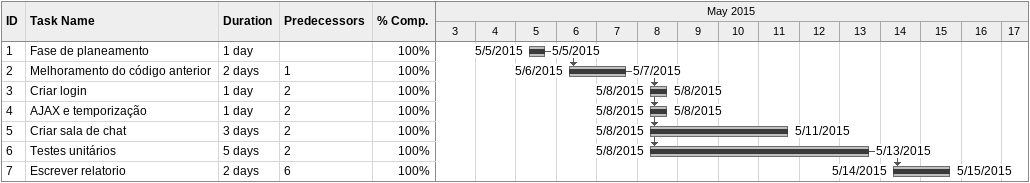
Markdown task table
| ID | Task | Duration | Start | Finish | Predecessors | % complete |
|---|---|---|---|---|---|---|
| 1 | Fase de planeamento | 1d | 2015-05-05 | 2015-05-05 |  | 100 |
| 2 | Melhoramento do código anterior | 2d | 2015-05-06 | 2015-05-07 | 1 | 100 |
| 3 | Criar login | 1d | 2015-05-08 | 2015-05-08 | 2 | 100 |
| 4 | AJAX e temporização | 1d | 2015-05-08 | 2015-05-08 | 2 | 100 |
| 5 | Criar sala de chat | 3d | 2015-05-08 | 2015-05-11 | 2 | 100 |
| 6 | Testes unitários | 5d | 2015-05-08 | 2015-05-13 | 2 | 100 |
| 7 | Escrever relatorio | 2d | 2015-05-14 | 2015-05-15 | 6 | 100 |
